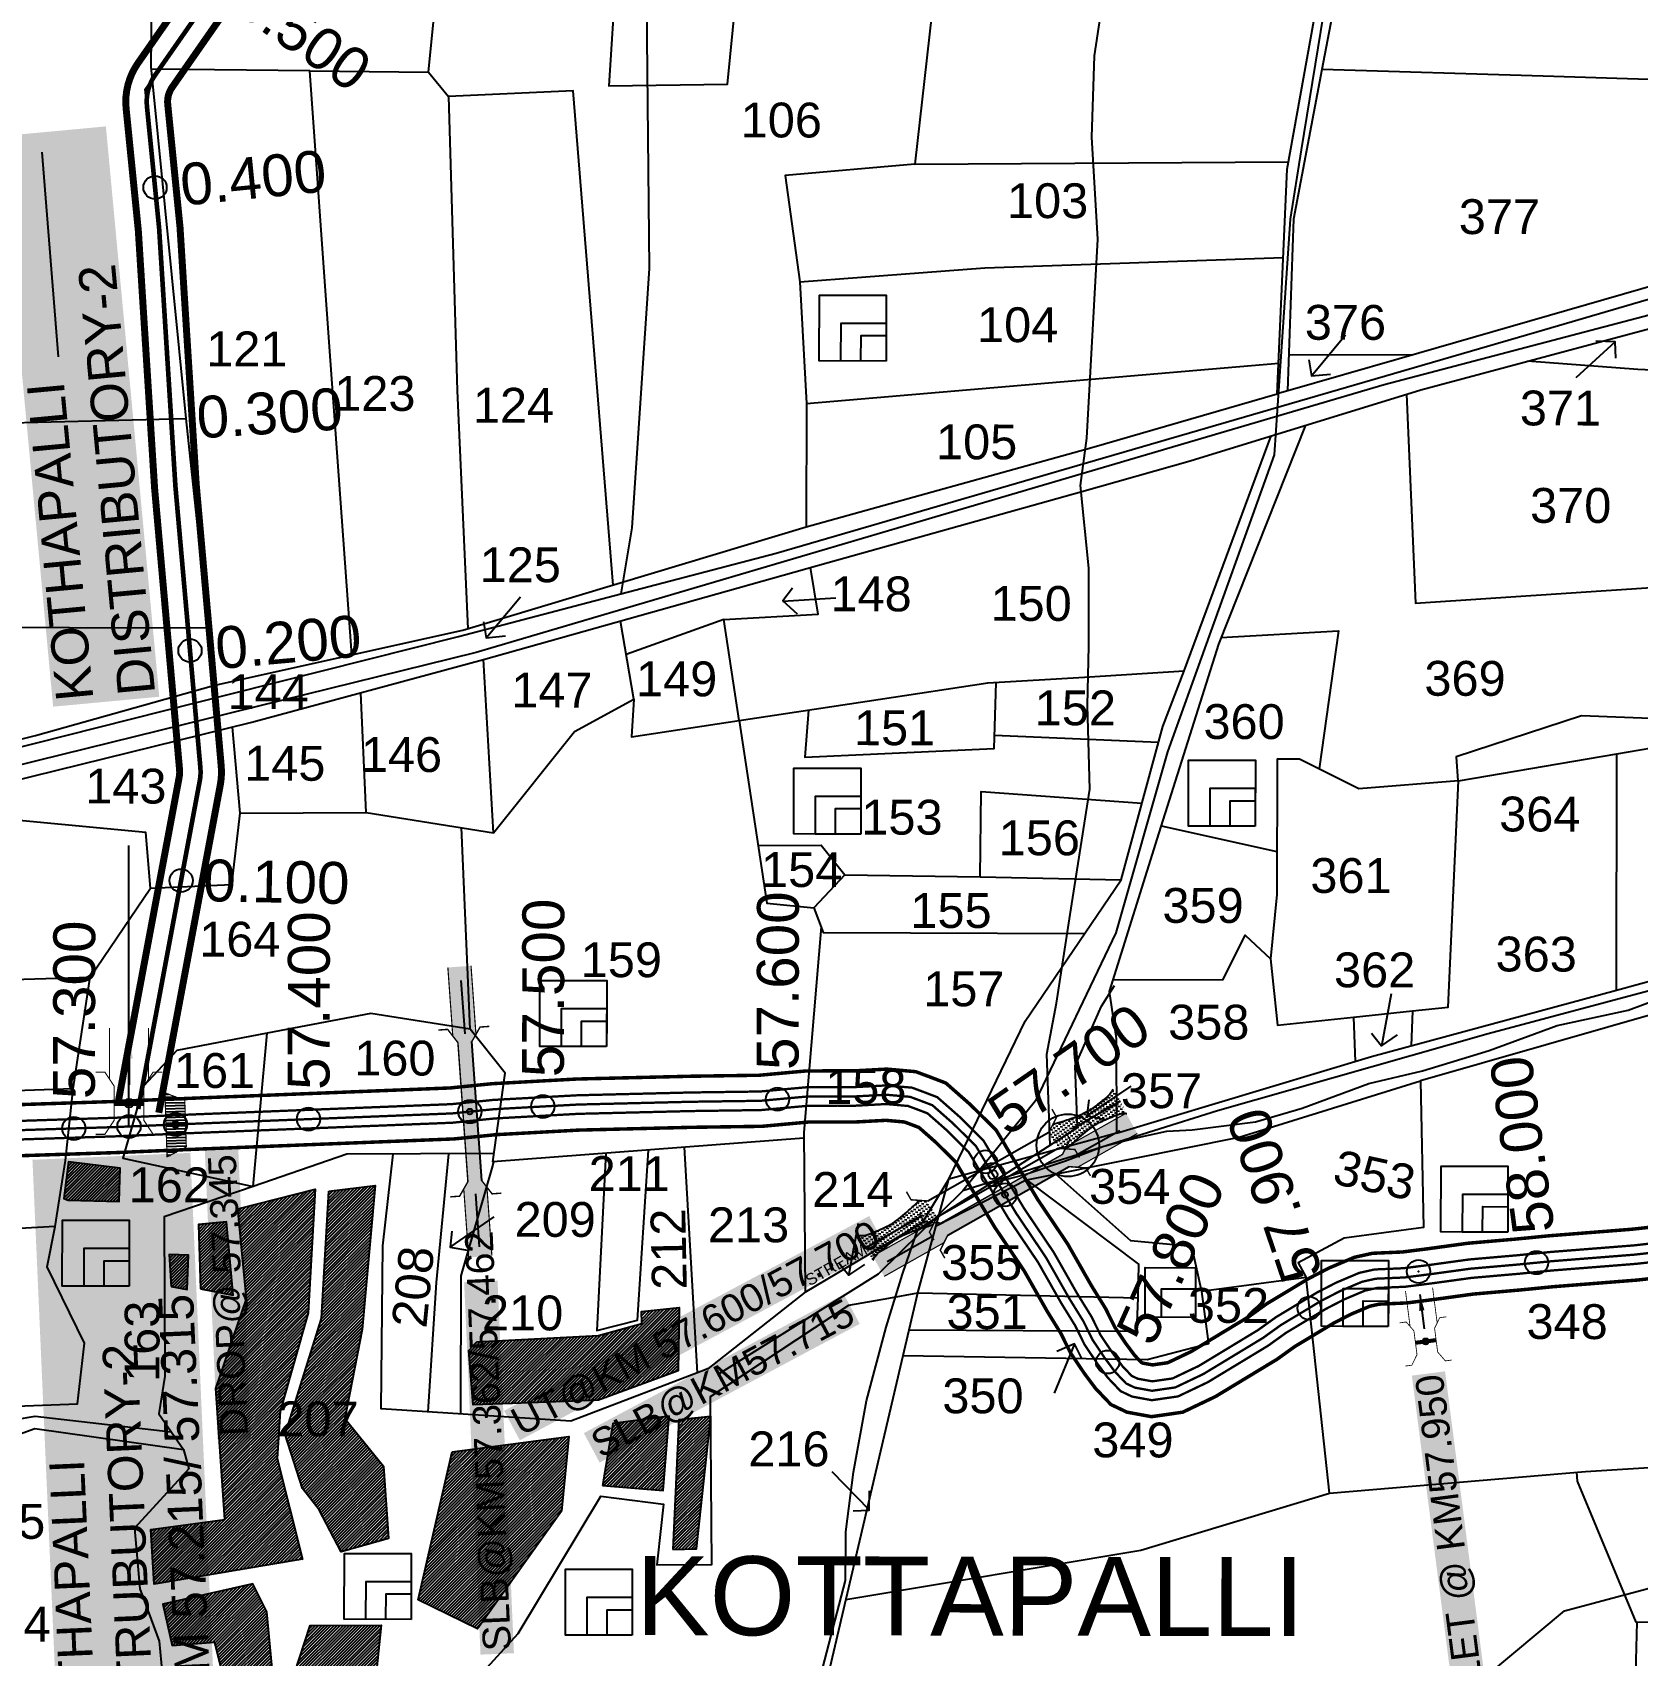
# Model space of a CAD drawing. Header units: inches. Extents: x 213671 to 217429, y 1587875 to 1592833.
# Drawn here: x 214890 to 215581, y 1589899 to 1590597 of the extents above; entities that cross this region are included whole.
import ezdxf
from ezdxf.enums import TextEntityAlignment as Align

# ---------------------------------------------------------------- set-up
doc = ezdxf.new("R2010")
doc.units = ezdxf.units.IN
doc.header["$LTSCALE"] = 15
doc.header["$MEASUREMENT"] = 0
doc.header["$PDMODE"] = 32
doc.header["$PDSIZE"] = 10
doc.linetypes.add('ACAD_ISO02W100', pattern=[15, 12, -3])
doc.linetypes.add('HIDDEN2', pattern=[0.1875, 0.125, -0.0625])
for name, color, linetype in [('BOUNDRY STONES', 240, 'Continuous'), ('CANAL1', 7, 'Continuous'), ('CSMark', 72, 'Continuous'), ('PAPER SIZE', 5, 'Continuous'), ('PLOTS', 7, 'Continuous'), ('PLOTS NO', 7, 'Continuous'), ('ROADS', 1, 'Continuous'), ('STREAMS', 4, 'Continuous'), ('STRUCTURE', 5, 'Continuous'), ('text1', 7, 'Continuous'), ('text2', 7, 'Continuous'), ('VILLAGE', 7, 'Continuous'), ('wells', 7, 'Continuous')]:
    doc.layers.add(name, color=color, linetype=linetype)
doc.styles.add('FONT1', font='Arial')
doc.styles.get("Standard").update_dxf_attribs({"font": 'arial.ttf'})
doc.dimstyles.get("Standard").update_dxf_attribs({"dimtxt": 0.18, "dimasz": 0.18, "dimexe": 0.18, "dimexo": 0.0625, "dimgap": 0.09, "dimtad": 0, "dimtih": 1, "dimtoh": 1, "dimdec": 4, "dimzin": 0, "dimdsep": 46, "dimtxsty": 'Standard', "dimcen": 0.09, "dimadec": 0, "dimazin": 0, "dimtfac": 1, "dimtdec": 4, "dimtofl": 0, "dimtmove": 0, "dimatfit": 3, "dimfxl": 1, "dimtolj": 1, "dimtzin": 0, "dimarcsym": 0})
pattern_1 = [(44.9113504, (200848.9613, 1586077.4245), (-0.660761946, 0.662809814), [])]

# ---------------------------------------------------------------- blocks, each defined once
blk = doc.blocks.new('DROP')
h = blk.add_hatch()
h.set_pattern_fill('ANSI31', color=1, scale=10, angle=45)
h.set_pattern_definition([(90, (-324.4107, -25.7687), (-1.25, 0), [])])
h.paths.add_polyline_path([(-9.85, -4.34), (-13.79, 4.09), (13.79, 4.09), (10.24, -4.34)])
at = {"layer": 'STRUCTURE', "color": 5, "const_width": 0.49}
blk.add_lwpolyline([(-9.85, -4.34), (-13.79, 4.09), (13.79, 4.09), (10.24, -4.34), (-9.85, -4.34)], dxfattribs=at)
at = {"layer": 'STRUCTURE', "color": 5}
blk.add_circle((0, 0), 1.33, dxfattribs=at)
blk = doc.blocks.new('gfgfdgfdgdfg')
at = {"layer": 'PLOTS NO', "color": 0}
for points in [[(19731.99, 7370.51), (19753.67, 7348.88)], [(19741.32, 7371.24), (19732.04, 7370.52), (19732.07, 7359.47)]]:
    blk.add_lwpolyline(points, dxfattribs=at)
blk = doc.blocks.new('OT')
at = {"layer": 'STRUCTURE', "color": 190}
for points, const_width in [([(769775.16, 1706601.82), (769775.16, 1706597.82), (769769.16, 1706593.82), (769761.77, 1706593.82), (769754.37, 1706593.82), (769748.37, 1706597.82), (769748.37, 1706601.82)], 0.5), ([(769751.37, 1706595.82), (769729.41, 1706595.82)], 0.5), ([(769761.77, 1706593.82), (769761.77, 1706581.02)], 2.5), ([(769751.37, 1706579.02), (769729.41, 1706579.02)], 0.5), ([(769748.37, 1706573.02), (769748.37, 1706577.02), (769754.37, 1706581.02), (769761.77, 1706581.02), (769761.77, 1706581.02), (769761.77, 1706581.02), (769769.16, 1706581.02), (769775.16, 1706577.02), (769775.16, 1706573.02)], 0.5)]:
    blk.add_lwpolyline(points, dxfattribs=dict(at, const_width=const_width))
at = {"layer": 'STRUCTURE', "color": 0}
blk.add_circle((769761.77, 1706587.42), 1.87, dxfattribs=at)
blk.add_leader([(769732.58, 1706587.42), (769753.84, 1706587.42)], dimstyle='Standard', override={"dimasz": 10, "dimgap": 0.09, "dimtad": 0}, dxfattribs=at)
blk = doc.blocks.new('SLB')
at = {"layer": 'STRUCTURE'}
h = blk.add_hatch(dxfattribs=at)
h.set_pattern_fill('DOTS', color=6, scale=20, angle=320.37225, style=0)
h.set_pattern_definition([(320.372247934, (-159.4327, -72.9564), (1.2786241598, 0.5641323054), [0, -1.25])])
h.paths.add_polyline_path([(769699.52, 1706871.07), (769699.52, 1706861.07), (769729.11, 1706861.07), (769732.11, 1706863.07), (769792.11, 1706863.07), (769795.11, 1706861.07), (769824.69, 1706861.07), (769824.69, 1706871.07), (769795.11, 1706871.07), (769792.11, 1706869.07), (769732.11, 1706869.07), (769729.11, 1706871.07)])
at = {"layer": 'STRUCTURE', "color": 6, "const_width": 0.628}
for points in [[(769726.11, 1706877.07), (769726.11, 1706873.07), (769732.11, 1706869.07), (769792.11, 1706869.07), (769798.11, 1706873.07), (769798.11, 1706877.07)], [(769726.11, 1706855.07), (769726.11, 1706859.07), (769732.11, 1706863.07), (769792.11, 1706863.07), (769798.11, 1706859.07), (769798.11, 1706855.07)]]:
    blk.add_lwpolyline(points, dxfattribs=at)
at = {"layer": 'STRUCTURE', "color": 6, "linetype": 'ACAD_ISO02W100', "ltscale": 0.5, "const_width": 0.5}
for points in [[(769699.52, 1706871.07), (769729.11, 1706871.07)], [(769795.11, 1706871.07), (769824.69, 1706871.07)], [(769699.52, 1706861.07), (769729.11, 1706861.07)], [(769795.11, 1706861.07), (769824.69, 1706861.07)]]:
    blk.add_lwpolyline(points, dxfattribs=at)
at = {"layer": 'STRUCTURE', "color": 6}
blk.add_lwpolyline([(769732.11, 1706863.07), (769792.11, 1706863.07)], dxfattribs=at)
blk.add_lwpolyline([(769732.11, 1706863.07), (769792.11, 1706863.07)], dxfattribs=at)
at = {"layer": 'STRUCTURE', "color": 0}
blk.add_circle((769762.11, 1706866.07), 1.24, dxfattribs=at)
for points in [[(769703.75, 1706866.05), (769726.66, 1706866.05)], [(769818.63, 1706865.84), (769795.72, 1706865.84)]]:
    blk.add_leader(points, dimstyle='Standard', override={"dimasz": 10, "dimgap": 0.09, "dimtad": 0}, dxfattribs=at)
blk = doc.blocks.new('UT')
at = {"layer": 'STRUCTURE'}
h = blk.add_hatch(dxfattribs=at)
h.set_pattern_fill('DASH', color=150, scale=8, angle=-39.62775, style=0)
h.set_pattern_definition([(320.372247933, (-4370.464, -6260.8811), (1.40800153113, 0.132407282), [1, -1])])
h.paths.add_polyline_path([(765162.97, 1700681.89), (765165.57, 1700680.62), (765167.21, 1700680.27), (765169.12, 1700680.01), (765172.42, 1700679.63), (765176.41, 1700679.35), (765179.5, 1700679.47), (765183.06, 1700679.94), (765187.65, 1700680.88), (765188.89, 1700681.17), (765193.06, 1700682.22), (765196.06, 1700680.22), (765196.06, 1700672.22), (765193.06, 1700670.22), (765190.51, 1700670.8), (765188.13, 1700671.31), (765185.49, 1700671.82), (765183.62, 1700672.13), (765181, 1700672.46), (765180.33, 1700672.52), (765178.49, 1700672.63), (765176.68, 1700672.64), (765174.58, 1700672.5), (765172.53, 1700672.25), (765170.42, 1700671.95), (765168.45, 1700671.66), (765166.1, 1700671.21), (765164.96, 1700670.84), (765162.97, 1700669.7)])
h.paths.add_polyline_path([(765259.06, 1700682.22), (765256.06, 1700680.22), (765256.06, 1700672.22), (765259.06, 1700670.22), (765261.94, 1700670.95), (765264.4, 1700671.55), (765266.38, 1700671.99), (765269.09, 1700672.51), (765272.65, 1700672.98), (765276.07, 1700673.09), (765278.58, 1700672.93), (765281.17, 1700672.65), (765283.87, 1700672.33), (765286.44, 1700671.86), (765288, 1700671.26), (765289.15, 1700670.56), (765289.15, 1700682.74), (765287.59, 1700681.79), (765285.74, 1700681.17), (765283, 1700680.68), (765281.19, 1700680.42), (765276.69, 1700679.87), (765272.67, 1700679.86), (765268.7, 1700680.29), (765264.82, 1700680.97), (765261.16, 1700681.75)])
at = {"layer": 'STRUCTURE', "color": 150, "const_width": 0.628}
for points in [[(765190.06, 1700688.22), (765190.06, 1700684.22), (765196.06, 1700680.22), (765256.06, 1700680.22), (765262.06, 1700684.22), (765262.06, 1700688.22)], [(765190.06, 1700664.22), (765190.06, 1700668.22), (765196.06, 1700672.22), (765256.06, 1700672.22), (765262.06, 1700668.22), (765262.06, 1700664.22)]]:
    blk.add_lwpolyline(points, dxfattribs=at)
at = {"layer": 'STRUCTURE', "color": 150}
for points in [[(765196.06, 1700680.22), (765256.06, 1700680.22)], [(765196.06, 1700672.22), (765256.06, 1700672.22)], [(765196.06, 1700672.22), (765256.06, 1700672.22)]]:
    blk.add_lwpolyline(points, dxfattribs=at)
at = {"layer": 'STRUCTURE', "color": 0}
blk.add_circle((765226.06, 1700676.22), 1.89, dxfattribs=at)
at = {"layer": 'STRUCTURE', "color": 150}
for points in [[(765162.97, 1700681.89), (765164.36, 1700681.07), (765167.88, 1700680.17), (765171.23, 1700679.76), (765176.06, 1700679.35), (765184.73, 1700680.25), (765193.06, 1700682.22)], [(765289.15, 1700682.74), (765287.78, 1700681.89), (765284.29, 1700680.89), (765280.95, 1700680.38), (765276.13, 1700679.84), (765267.44, 1700680.49), (765259.06, 1700682.22)], [(765162.97, 1700669.7), (765164.34, 1700670.56), (765167.83, 1700671.56), (765171.17, 1700672.06), (765175.99, 1700672.61), (765184.68, 1700671.96), (765193.06, 1700670.22)], [(765289.15, 1700670.56), (765287.76, 1700671.38), (765284.24, 1700672.28), (765280.89, 1700672.69), (765276.06, 1700673.09), (765267.39, 1700672.19), (765259.06, 1700670.22)]]:
    blk.add_spline(points, degree=3, dxfattribs=at)
at = {"layer": 'STRUCTURE', "color": 0}
blk.add_text('STREAM', height=5, dxfattribs=at).set_placement((765148.25, 1700675.81), align=Align.MIDDLE_CENTER)
for points in [[(765190.88, 1700675.97), (765164.21, 1700675.83)], [(765289.26, 1700676.69), (765265.4, 1700676.38)]]:
    blk.add_leader(points, dimstyle='Standard', override={"dimasz": 10, "dimgap": 0.09, "dimtad": 0}, dxfattribs=at)

msp = doc.modelspace()

# ---------------------------------------------------------------- hatches: boundary and pattern name
at = {"layer": 'VILLAGE'}
h = msp.add_hatch(dxfattribs=at)
h.set_pattern_fill('ANSI31', color=30, scale=7.487261, angle=-0.08865)
h.set_pattern_definition(pattern_1)
h.paths.add_polyline_path([(214905.85, 1590094.75), (214927.82, 1590094.2), (214928.18, 1590108.45), (214905.92, 1590111.23), (214903.94, 1590095.37)])
h = msp.add_hatch(dxfattribs=at)
h.set_pattern_fill('ANSI31', color=30, scale=7.487261, angle=-0.08865)
h.set_pattern_definition(pattern_1)
h.paths.add_polyline_path([(214982.55, 1590052.24), (214978.82, 1590091.02), (215012.11, 1590099.41), (215009.1, 1590046.17), (214997.13, 1590003.86), (214995.72, 1589983.52), (215006.69, 1589940.08), (214942.87, 1589929.32), (214941.35, 1589952.93), (214973.26, 1589957.19), (214969.38, 1590013.55)])
h = msp.add_hatch(dxfattribs=at)
h.set_pattern_fill('ANSI31', color=30, scale=7.487261, angle=-0.08865)
h.set_pattern_definition(pattern_1)
h.paths.add_polyline_path([(215018, 1590098.51), (215038.01, 1590101.06), (215032.39, 1590039.03), (215024.91, 1590000.72), (215041.61, 1589980.18), (215043.63, 1589948.96), (215023.27, 1589943.31), (215013.82, 1589961.42), (215006.76, 1589970.56), (214999.21, 1589993.84), (215014.81, 1590043.7)])
h = msp.add_hatch(dxfattribs=at)
h.set_pattern_fill('ANSI31', color=30, scale=7.487261, angle=-0.08865)
h.set_pattern_definition(pattern_1)
h.paths.add_polyline_path([(214962.73, 1590056.58), (214976.86, 1590053.8), (214973.98, 1590085.34), (214961.95, 1590084.24)])
h.paths.add_polyline_path([(214950.14, 1590057.46), (214957.04, 1590056.24), (214957.58, 1590071.06), (214949.34, 1590071.36)])
h = msp.add_hatch(dxfattribs=at)
h.set_pattern_fill('ANSI31', color=30, scale=7.487261, angle=-0.08865)
h.set_pattern_definition(pattern_1)
h.paths.add_polyline_path([(215081.65, 1590033.67), (215134.07, 1590036.49), (215152.7, 1590041.65), (215152.6, 1590046.74), (215168.84, 1590048.55), (215168.37, 1590021.29), (215134.14, 1590008.57), (215097.11, 1590007.22), (215080.14, 1590006.6), (215078.3, 1590029.97)])
h = msp.add_hatch(dxfattribs=at)
h.set_pattern_fill('ANSI31', color=30, scale=7.487261, angle=-0.08865)
h.set_pattern_definition(pattern_1)
h.paths.add_polyline_path([(215166.12, 1589944.35), (215176.32, 1589944.53), (215182.39, 1590001.61), (215168.59, 1590000.06)])
h.paths.add_polyline_path([(215135.74, 1589971.83), (215161.95, 1589969.71), (215164.54, 1590001.71), (215140.29, 1589998.54)])
h = msp.add_hatch(dxfattribs=at)
h.set_pattern_fill('ANSI31', color=30, scale=7.487261, angle=-0.08865)
h.set_pattern_definition(pattern_1)
h.paths.add_polyline_path([(215071.14, 1589986.31), (215121.33, 1589993), (215118.15, 1589960.74), (215081.96, 1589910.13), (215056.46, 1589922.66)])
h = msp.add_hatch(dxfattribs=at)
h.set_pattern_fill('ANSI31', color=30, scale=7.487261, angle=-0.08865)
h.set_pattern_definition(pattern_1)
h.paths.add_polyline_path([(214974.42, 1589881.73), (214994.22, 1589887.08), (214991.31, 1589917.51), (214985.25, 1589929.49), (214946.52, 1589920.7), (214950.54, 1589903.01), (214968.89, 1589904.36)])
h.paths.add_polyline_path([(214994.18, 1589863.14), (215010.05, 1589911.52), (215040.61, 1589911.65), (215038.49, 1589892.39)])

# ---------------------------------------------------------------- linework, layer by layer
at = {"layer": 'BOUNDRY STONES'}
msp.add_circle((215336.07, 1590118.32), 13.43, dxfattribs=at)
at = {"layer": 'CANAL1', "color": 200, "linetype": 'ByBlock', "ltscale": 40, "const_width": 3, "elevation": 90.99}
for points in [[(214927.15, 1590135.66), (214953.65, 1590276.95, 0.068564), (214953.79, 1590279.95), (214943.03, 1590401.32), (214936.03, 1590512.27), (214930.78, 1590564.75, -0.17887), (214935.84, 1590584.21), (215006.41, 1590685.54, -0.137604), (215018.5, 1590695.5), (215080.82, 1590722.99), (215133.78, 1590755.36), (215154.72, 1590772.49), (215204.07, 1590828.89, -0.222192), (215226.55, 1590838.79), (215394.53, 1590834.99), (215498.6, 1590824.98), (215648.78, 1590819.26)], [(214944.85, 1590132.34), (214971.34, 1590273.63, 0.068564), (214971.72, 1590281.54), (214960.97, 1590402.68), (214953.97, 1590513.73), (214948.69, 1590566.54, -0.17887), (214950.61, 1590573.92), (215021.18, 1590675.25, -0.137604), (215025.77, 1590679.03), (215089.18, 1590707.01), (215144.22, 1590740.64), (215167.28, 1590759.51), (215217.62, 1590817.04, -0.222192), (215226.14, 1590820.79), (215393.47, 1590817.01), (215497.4, 1590807.02), (215648.09, 1590801.28)]]:
    msp.add_lwpolyline(points, format="xyb", dxfattribs=at)
at = {"layer": 'CANAL1', "color": 1, "linetype": 'HIDDEN2', "ltscale": 5, "const_width": 2, "elevation": 90.99}
msp.add_lwpolyline([(214936, 1590134), (214962.49, 1590275.29, 0.068564), (214962.76, 1590280.74), (214952, 1590402), (214945, 1590513), (214939.74, 1590565.65, -0.17887), (214943.22, 1590579.07), (215013.79, 1590680.4, -0.137604), (215022.13, 1590687.26), (215085, 1590715), (215139, 1590748), (215161, 1590766), (215210.84, 1590822.96, -0.222192), (215226.35, 1590829.79), (215394, 1590826), (215498, 1590816), (215648.44, 1590810.27)], format="xyb", dxfattribs=at)
at = {"layer": 'CANAL1', "color": 200, "ltscale": 4, "const_width": 1.5}
for points in [[(214864.06, 1590135.16), (214925.66, 1590137.18), (214962.72, 1590138.74), (215070.26, 1590143.02), (215088.19, 1590144.84), (215124.67, 1590146.86), (215173.68, 1590148.06), (215203.26, 1590148.49), (215223.24, 1590150.32), (215236.8, 1590150.39), (215243.78, 1590150.36), (215258.13, 1590151.13), (215270.58, 1590150.03), (215276.55, 1590147.81), (215283.56, 1590145.13), (215294.24, 1590135.72), (215305.25, 1590124.79), (215313.91, 1590110.27), (215323.16, 1590094.88), (215335.97, 1590075.87), (215346.11, 1590058.05), (215352.35, 1590047.95), (215356.27, 1590040.02), (215361.07, 1590032.89), (215364.78, 1590027.91), (215367.71, 1590024.83), (215368.32, 1590024.54), (215372.51, 1590023.78), (215379.06, 1590024.72), (215389.13, 1590029.52), (215413.99, 1590044.58), (215421.73, 1590050.15), (215439.76, 1590060.99), (215448.53, 1590065.52), (215459.33, 1590070.09), (215467.15, 1590071.83), (215480.01, 1590072.39), (215491.33, 1590073.83), (215508.1, 1590076.14), (215528.63, 1590077.93), (215543.09, 1590079.36), (215578.99, 1590082.2), (215617.18, 1590086.47)], [(214865.1, 1590113.18), (214926.49, 1590115.19), (214963.62, 1590116.76), (215071.8, 1590121.07), (215089.9, 1590122.9), (215125.55, 1590124.87), (215174.1, 1590126.07), (215204.43, 1590126.5), (215224.3, 1590128.33), (215236.8, 1590128.39), (215244.32, 1590128.35), (215257.75, 1590129.08), (215265.69, 1590128.37), (215268.8, 1590127.22), (215271.99, 1590126), (215279.2, 1590119.64), (215287.78, 1590111.13), (215295.03, 1590098.97), (215304.59, 1590083.06), (215317.26, 1590064.27), (215327.18, 1590046.83), (215333.09, 1590037.27), (215337.2, 1590028.96), (215343.11, 1590020.18), (215347.93, 1590013.7), (215354.59, 1590006.71), (215361.51, 1590003.42), (215372.09, 1590001.49), (215385.51, 1590003.42), (215399.59, 1590010.14), (215426.13, 1590026.22), (215433.84, 1590031.76), (215450.48, 1590041.77), (215457.89, 1590045.59), (215466.06, 1590049.05), (215470.03, 1590049.93), (215481.89, 1590050.45), (215494.22, 1590052.02), (215510.56, 1590054.27), (215530.67, 1590056.03), (215545.04, 1590057.45), (215581.08, 1590060.3), (215619.43, 1590064.58)]]:
    msp.add_lwpolyline(points, dxfattribs=at)
at = {"layer": 'CANAL1', "color": 5, "ltscale": 4, "const_width": 1}
for points in [[(214864.39, 1590128.16), (214925.93, 1590130.18), (214963.01, 1590131.75), (215070.75, 1590136.04), (215088.73, 1590137.86), (215124.95, 1590139.86), (215173.81, 1590141.07), (215203.63, 1590141.49), (215223.57, 1590143.32), (215236.8, 1590143.39), (215243.95, 1590143.36), (215258.01, 1590144.11), (215269.02, 1590143.14), (215274.08, 1590141.26), (215279.88, 1590139.04), (215289.45, 1590130.6), (215299.69, 1590120.44), (215307.9, 1590106.68), (215317.25, 1590091.12), (215330.02, 1590072.18), (215340.08, 1590054.48), (215346.23, 1590044.55), (215350.2, 1590036.5), (215355.36, 1590028.85), (215359.42, 1590023.39), (215363.53, 1590019.06), (215366.15, 1590017.82), (215372.37, 1590016.69), (215381.11, 1590017.94), (215392.46, 1590023.35), (215417.85, 1590038.74), (215425.59, 1590044.3), (215443.17, 1590054.87), (215451.51, 1590059.18), (215461.47, 1590063.4), (215468.06, 1590064.86), (215480.61, 1590065.41), (215492.25, 1590066.89), (215508.88, 1590069.18), (215529.28, 1590070.96), (215543.71, 1590072.39), (215579.65, 1590075.23), (215617.89, 1590079.5)], [(214864.77, 1590120.17), (214926.23, 1590122.19), (214963.34, 1590123.76), (215071.31, 1590128.05), (215089.36, 1590129.88), (215125.27, 1590131.87), (215173.97, 1590133.07), (215204.06, 1590133.5), (215223.96, 1590135.32), (215236.8, 1590135.39), (215244.15, 1590135.35), (215257.87, 1590136.09), (215267.25, 1590135.26), (215271.26, 1590133.77), (215275.67, 1590132.09), (215283.99, 1590124.76), (215293.33, 1590115.48), (215301.04, 1590102.57), (215310.5, 1590086.82), (215323.22, 1590067.96), (215333.2, 1590050.4), (215339.22, 1590040.67), (215343.27, 1590032.48), (215348.83, 1590024.22), (215353.29, 1590018.22), (215358.76, 1590012.48), (215363.68, 1590010.14), (215372.22, 1590008.58), (215383.46, 1590010.2), (215396.26, 1590016.31), (215422.27, 1590032.06), (215429.99, 1590037.61), (215447.07, 1590047.88), (215454.91, 1590051.93), (215463.92, 1590055.75), (215469.11, 1590056.9), (215481.29, 1590057.43), (215493.3, 1590058.96), (215509.77, 1590061.23), (215530.02, 1590063), (215544.42, 1590064.42), (215580.41, 1590067.27), (215618.71, 1590071.54)]]:
    msp.add_lwpolyline(points, dxfattribs=at)
at = {"layer": 'CANAL1', "color": 1, "linetype": 'HIDDEN2', "ltscale": 4, "const_width": 1}
msp.add_lwpolyline([(214864.58, 1590124.17), (214926.08, 1590126.18), (214963.17, 1590127.75), (215071.03, 1590132.05), (215089.05, 1590133.87), (215125.11, 1590135.87), (215173.89, 1590137.07), (215203.85, 1590137.49), (215223.77, 1590139.32), (215236.8, 1590139.39), (215244.05, 1590139.35), (215257.94, 1590140.1), (215268.14, 1590139.2), (215272.67, 1590137.52), (215277.78, 1590135.57), (215286.72, 1590127.68), (215296.51, 1590117.96), (215304.47, 1590104.62), (215313.88, 1590088.97), (215326.62, 1590070.07), (215336.64, 1590052.44), (215342.72, 1590042.61), (215346.74, 1590034.49), (215352.09, 1590026.53), (215356.35, 1590020.8), (215361.15, 1590015.77), (215364.91, 1590013.98), (215372.3, 1590012.63), (215382.28, 1590014.07), (215394.36, 1590019.83), (215420.06, 1590035.4), (215427.79, 1590040.96), (215445.12, 1590051.38), (215453.21, 1590055.55), (215462.69, 1590059.57), (215468.59, 1590060.88), (215480.95, 1590061.42), (215492.77, 1590062.93), (215509.33, 1590065.2), (215529.65, 1590066.98), (215544.07, 1590068.4), (215580.03, 1590071.25), (215618.3, 1590075.52)], dxfattribs=at)
at = {"layer": 'CSMark', "linetype": 'Continuous'}
for p in [(214943.23, 1590530.73, 90.99), (214958.27, 1590331.32, 90.99), (214954.43, 1590232.29, 90.99)]:
    msp.add_point(p, dxfattribs=at)
at = {"layer": 'PLOTS'}
for points in [[(215430.77, 1590443.2), (215426.21, 1590441.89), (215430.49, 1590538.64), (215444.74, 1590618.39), (215460.38, 1590731.72), (215468.35, 1590773.14), (215477.72, 1590850.74), (215521.19, 1590911.99), (215558.48, 1590995.99), (215574.53, 1591037.88), (215586.9, 1591088.86), (215612.53, 1591170.75)], [(214496.62, 1590598.62), (214525.85, 1590523.52), (214549, 1590550.1), (214601.44, 1590553.34), (214677.12, 1590556.07), (214688.06, 1590569.42), (214792.2, 1590560.47), (214812.55, 1590491.5), (214817.16, 1590427.76), (214956.63, 1590431.32), (214941.58, 1590582.69), (214942.71, 1590689.28), (215072.77, 1590700.07), (215079.49, 1590769.62), (215077.64, 1590839.74)], [(215160.28, 1590823.27), (215144.59, 1590668.76), (215138.49, 1590574.46), (215189.63, 1590575.2), (215196.51, 1590645.18), (215205.03, 1590701.52), (215219.04, 1590825.38)], [(215300.13, 1590806.66), (215270.26, 1590540.72), (215431.04, 1590541.73)], [(215445.5, 1590581.68), (215451.64, 1590614.05), (215597.55, 1590621.3), (215643.9, 1590636.31), (215700.64, 1590640.56), (215748.66, 1590707.17), (215757.72, 1590744.99), (215846.73, 1590724.67)], [(215060.96, 1590580.43), (215072.77, 1590700.07)], [(214230.3, 1590257.16), (214404.26, 1590266.87), (214543.1, 1590268.54), (214578.29, 1590260.94), (214602.63, 1590255.69), (214627.5, 1590237.41), (214772.43, 1590248.06), (214879.66, 1590274.52), (214984.95, 1590300.5), (215084.61, 1590327.44), (215232.98, 1590369.2), (215342.02, 1590399.9), (215388.64, 1590413.02), (215488.04, 1590443.67), (215649.82, 1590486.89), (215687.43, 1590494.17), (215926.01, 1590555.8), (216086.25, 1590600.96)], [(215027.92, 1590329.52), (215018.07, 1590466.12), (215009.79, 1590580.97), (214941.57, 1590581.69)], [(215009.79, 1590580.97), (215060.96, 1590580.43), (215069.54, 1590569.97), (215073.23, 1590443.29), (215077.91, 1590340.74)], [(215669.94, 1590507.23), (215591.04, 1590489.34), (215478.59, 1590456.97), (215430.77, 1590443.2), (215433.26, 1590517.19), (215445.5, 1590581.68), (215540.61, 1590578.75), (215626.87, 1590576.09), (215619.77, 1590544.37), (215591.04, 1590489.34)], [(215140.38, 1590359.56), (215123.11, 1590572.35), (215069.54, 1590569.97)], [(215270.26, 1590540.72), (215214.35, 1590535.84), (215220.72, 1590490.17), (215300.27, 1590496.07), (215428.81, 1590500.64)], [(215220.72, 1590490.17), (215223.54, 1590437.78), (215223.48, 1590384.58)], [(215658.4, 1590488.55), (215644.79, 1590449.54), (215581.38, 1590452.31), (215533.87, 1590455.91)], [(215223.54, 1590437.78), (215426.79, 1590455.07)], [(215431.35, 1590458.83), (215484.45, 1590458.65)], [(214772.67, 1590265.2), (214891.79, 1590294.73), (214968.4, 1590316.37), (215075.71, 1590340.08), (215158.22, 1590364.93), (215223.48, 1590384.58), (215346.45, 1590418.72), (215426.21, 1590441.89)], [(215481.73, 1590441.72), (215485.63, 1590351.76), (215652.06, 1590362.78)], [(214966.3, 1590341.11), (214956.63, 1590431.32)], [(215438.34, 1590428.34), (215400.83, 1590334.08), (215375.28, 1590252.84), (215353.8, 1590184.55), (215356.81, 1590164.24), (215356.98, 1590123.54), (215284.88, 1590103.76), (215317.7, 1590171.84), (215358.99, 1590232.68), (215376.89, 1590298.64), (215386.17, 1590322.58)], [(215194.58, 1590301.23), (215254.45, 1590310.27), (215301.68, 1590317.4), (215343.16, 1590319.95), (215386.17, 1590322.58), (215423.52, 1590423.77)], [(215188.01, 1590344.72), (215228.6, 1590347.03), (215225.29, 1590367.04)], [(214786.77, 1590341.54), (214966.3, 1590341.11), (214968.4, 1590316.37)], [(215088.83, 1590252.91), (215123.74, 1590296.56), (215149.27, 1590310.4), (215143.49, 1590344.01)], [(215149.27, 1590310.4), (215148.33, 1590294.24), (215194.58, 1590301.23), (215188.01, 1590344.72), (215145.97, 1590329.6)], [(215401.96, 1590336.92), (215452.48, 1590339.88), (215444.27, 1590280.36)], [(215034.11, 1590261.62), (215088.83, 1590252.91), (215084.61, 1590327.44)], [(214979.82, 1590261.37), (215034.11, 1590261.62), (215031.84, 1590313.17)], [(215224.51, 1590305.75), (215222.91, 1590285.42), (215304.32, 1590289.19), (215305.17, 1590317.62)], [(215194.58, 1590301.23), (215206.46, 1590222.55), (215226.71, 1590220.56), (215230.82, 1590210.01), (215343.32, 1590209.59)], [(215504.15, 1590275.29), (215572.35, 1590286.94), (215617.45, 1590294.65), (215616.37, 1590300.94), (215557.18, 1590303.18), (215503.13, 1590285.61), (215503.95, 1590275.27)], [(214941.24, 1590229.05), (214976.26, 1590230.57), (214979.82, 1590261.37), (214976.51, 1590298.42)], [(215304.49, 1590294.96), (215375.06, 1590291.9)], [(215484.41, 1590176.21), (215499.7, 1590177.84), (215504.15, 1590275.29), (215461.22, 1590271.86), (215435.77, 1590284.63), (215426.11, 1590284.65), (215426.02, 1590226.35), (215423.31, 1590198.57)], [(215572.11, 1590185.19), (215572.35, 1590286.94)], [(215298.27, 1590233.97), (215298.76, 1590270.64), (215367.94, 1590265.66)], [(214908.06, 1590142.68), (214915.34, 1590190.7), (214941.24, 1590229.05), (214939.33, 1590253.03), (214833.19, 1590263.05)], [(215222.51, 1590121.44), (215088.61, 1590111.15), (215093.85, 1590149.43), (215078.78, 1590168.28), (215075.08, 1590255.1)], [(215376.21, 1590255.81), (215426.05, 1590244.88)], [(215202.71, 1590247.41), (215229.96, 1590247.6), (215240.03, 1590234.75), (215226.71, 1590220.56)], [(215356.98, 1590123.54), (215466.76, 1590156.54), (215572.11, 1590185.19), (215634.94, 1590202.28), (215761.43, 1590207.05), (215836.79, 1590206.55), (215916.76, 1590218.9), (216001.11, 1590236.16)], [(215240.03, 1590234.75), (215298.27, 1590233.97), (215358.99, 1590232.68)], [(215229.93, 1590212.32), (215222.49, 1590123.86), (215223.08, 1590055.11), (215273.45, 1590085.03), (215284.88, 1590103.76)], [(215355.39, 1590189.59), (215402.96, 1590189.78), (215412.44, 1590208.85), (215423.31, 1590198.57), (215426.35, 1590170.03), (215459.03, 1590173.51), (215459.71, 1590154.43)], [(214624.45, 1590181.92), (214915.34, 1590190.7)], [(215448.72, 1589968.59), (215558.86, 1589977.84), (215640.82, 1589982.98), (215631.45, 1590086.28), (215622.53, 1590184.68), (215487.79, 1590146.02)], [(215078.78, 1590168.28), (215036.08, 1590175.12), (214991.49, 1590166.62), (214952.54, 1590159.2), (214938.21, 1590143.76), (214929.41, 1590112.8), (214985.47, 1590100.65), (214991.49, 1590166.62)], [(215459.03, 1590173.51), (215484.41, 1590176.21), (215483.86, 1590161.2)], [(215318.4, 1590103.51), (215363.4, 1590112.51), (215409.75, 1590121.78), (215487.79, 1590146.02), (215489.1, 1590082.92), (215455, 1590078.33), (215435.22, 1590067.68), (215438.6, 1590061.4), (215393.63, 1590055.38), (215396.65, 1590032.79), (215370.18, 1590025.98), (215265.15, 1590027.66)], [(214900.22, 1590083.37), (214904.67, 1590111.85), (214908.06, 1590142.68), (214634.01, 1590133.1)], [(215170.94, 1590117.48), (215176.57, 1590020.4)], [(215089.11, 1590114.79), (215025.73, 1590114.45), (214985.47, 1590100.65), (214947.22, 1590087.53), (214947.47, 1590018.99), (214944.84, 1590002.68), (214955.47, 1589987.29), (214957.82, 1589979.01), (214934.34, 1589953.41), (214936.66, 1589927.31), (214945.06, 1589904.8), (214949.33, 1589858.94)], [(215223.08, 1590055.11), (215181.14, 1590022.15), (215122.14, 1589999.5), (215040.52, 1590004.83), (215041.33, 1590075.06), (215045.65, 1590114.56)], [(215069.56, 1590114.68), (215064.27, 1590059.27), (215060.63, 1590003.51)], [(215074.78, 1590002.59), (215074.92, 1590062.09), (215088.25, 1590108.5), (215089.02, 1590111.18)], [(215137.3, 1590114.89), (215133.33, 1590038.62), (215150.89, 1590043.1), (215155.56, 1590116.3)], [(215083.03, 1589890.11), (215099.49, 1589908.17), (215135.08, 1589967.23), (215162.05, 1589963.88), (215159.48, 1589940.29), (215159.2, 1589937.72), (215182.88, 1589937.9), (215182.33, 1590010.24), (215241.76, 1590049.49), (215259.04, 1590052.54), (215271.5, 1590054.74), (215284.88, 1590103.76)], [(215271.5, 1590054.74), (215366.33, 1590052.59), (215366.66, 1590067.1), (215318.4, 1590103.51), (215279.34, 1590083.45)], [(215330.75, 1590105.98), (215362.96, 1590077.37), (215389.29, 1590074.95), (215393.63, 1590055.38)], [(215699.55, 1590089.27), (215705.05, 1590049.29), (215742.09, 1590046.49), (215741.67, 1589997.82), (215755.31, 1589949.81), (215748.41, 1589924.46), (215606.36, 1589881.84), (215597.12, 1589912.62), (215580.69, 1589913.07), (215555.4, 1589973.77), (215555.09, 1589977.52)], [(214656.32, 1589999.54), (214677.07, 1589984.27), (214783.83, 1589996.18), (214842.93, 1589998.97), (214871.99, 1590005.6), (214909.91, 1590007.04), (214912.92, 1590033.19), (214896.77, 1590065.99), (214900.22, 1590083.37), (214783.27, 1590076.83), (214642.09, 1590068.93)], [(215240.57, 1589922.79), (215367.4, 1589943.99), (215448.72, 1589968.59), (215438.6, 1590061.4)], [(215215.82, 1589804.39), (215233.75, 1589893.68), (215271.5, 1590054.74)], [(215267.78, 1590038.89), (215365.76, 1590038.29), (215366.33, 1590052.59)], [(214983.98, 1589772.71), (214795.9, 1589773.08), (214778.6, 1589828.11), (214765.1, 1589884.4), (214775.01, 1589980.67), (214864.83, 1589986.72), (214891.52, 1589996.44), (214955.47, 1589987.29)], [(215515.27, 1589832.05), (215498.63, 1589828.58), (215442.17, 1589857.37), (215391.97, 1589857.68), (215399.22, 1589867), (215580.2, 1589880.26), (215581.09, 1589913.06)]]:
    msp.add_lwpolyline(points, dxfattribs=at)
at = {"layer": 'ROADS'}
for points in [[(215734.55, 1592007.08), (215710.89, 1591930.34), (215674.17, 1591811.23), (215651.03, 1591736.15), (215636.93, 1591624.9), (215624.56, 1591502.07), (215621.37, 1591336.46), (215623.25, 1591221.03), (215621.63, 1591193.22), (215599.2, 1591113.85), (215561.47, 1590989.79), (215519.45, 1590896.84), (215481.89, 1590847.25), (215466.34, 1590729.77), (215436.46, 1590546.89), (215431.69, 1590517.03), (215426.32, 1590436.83), (215424.9, 1590415.65), (215379, 1590287.75), (215356.69, 1590209.84), (215322.16, 1590137.41), (215290.85, 1590098.72), (215254.36, 1590062.82), (215185.68, 1590019.85)], [(215170.5, 1590839.55), (215154.28, 1590651.68), (215155.87, 1590495.88), (215148.4, 1590384.25), (215143.66, 1590355.73)], [(216855, 1590835.08), (216815.1, 1590817.61), (216629.38, 1590755.58), (216412.73, 1590702.51), (216277.91, 1590665.05), (216058.87, 1590599.86), (216036.65, 1590594.02), (215854.71, 1590546.25), (215661.54, 1590495.53), (215472.17, 1590445.81), (215265.17, 1590384.75), (215081.46, 1590330.57), (214892.35, 1590283.83), (214777.33, 1590255.4), (214628.42, 1590247.29), (214593.02, 1590263.59), (214562.08, 1590270.19), (214420.63, 1590271.86), (214230.56, 1590262.22)], [(214230.87, 1590268.33), (214288.32, 1590268.97), (214402.14, 1590276.28), (214505.17, 1590278.14), (214583.98, 1590272.41), (214614.29, 1590262.43), (214631.56, 1590256.74), (214751.94, 1590258.58), (214797.57, 1590264.57), (214877.02, 1590287.77), (214975.32, 1590312.59), (215073.8, 1590337.46), (215143.66, 1590355.73), (215210.58, 1590373.23), (215332.14, 1590408.66), (215435.8, 1590438.88), (215537.91, 1590468.64), (215627.14, 1590494.65), (215765.91, 1590526.73), (215783.95, 1590533.32), (215952.72, 1590578.23)], [(215945.46, 1590221.59), (215901.25, 1590215), (215869.09, 1590207.84), (215834.11, 1590204.51), (215749.04, 1590204.73), (215645.32, 1590200.59), (215516.88, 1590166.32), (215400.41, 1590133.17), (215290.85, 1590098.72)], [(215375.37, 1589763.62), (215481.37, 1589837.38), (215516.64, 1589890.22), (215549.76, 1589917.83), (215607.15, 1589933.25), (215679.38, 1589933.14), (215712.51, 1589972.21), (215734.86, 1589987.84), (215738.01, 1590074.11), (215731.14, 1590145.91), (215744.96, 1590203.36)], [(214173.11, 1589962.29), (214275.49, 1589955.93), (214432.14, 1589931.22), (214512.78, 1589920.47), (214524.26, 1589921.14), (214556.37, 1589933.09), (214613.23, 1589956.33), (214653.39, 1589976.86), (214702.62, 1589980.77), (214840.68, 1589993.11), (214891.6, 1590001.63), (214950.15, 1589994.99)]]:
    msp.add_lwpolyline(points, dxfattribs=at)
at = {"layer": 'STREAMS'}
for points in [[(215328.5, 1590118.34), (215327, 1590157.58), (215331.22, 1590179.54), (215337.03, 1590217.72), (215345.49, 1590271.6), (215344.5, 1590307.7), (215345.07, 1590333.33), (215345.12, 1590366.81), (215341.51, 1590402.39), (215344.16, 1590422.79), (215348.99, 1590508.45), (215346.44, 1590552.4), (215347.55, 1590587.45), (215353.89, 1590629.3)], [(215303.73, 1590102.14), (215317.08, 1590105.55), (215335.09, 1590111.59), (215351.07, 1590117.83), (215366.25, 1590121.65), (215378.59, 1590124.46), (215389.51, 1590125.05), (215416.81, 1590128.44), (215436.84, 1590134.27), (215465.57, 1590144.94), (215488.64, 1590150.36), (215517.37, 1590159.21), (215546.7, 1590169.87), (215577.25, 1590176.49), (215589.59, 1590181.12), (215603.67, 1590183.84), (215625.32, 1590189.67), (215646.76, 1590195.9), (215658.9, 1590198.51), (215685.8, 1590196.65), (215708.45, 1590202.47), (215728.67, 1590199.61), (215748.89, 1590199.99), (215756.58, 1590199.97)], [(215219.02, 1589848.84), (215240.41, 1589930.94), (215240.45, 1589951.93), (215243.75, 1589977.58), (215249.4, 1590008.36), (215257.85, 1590040.06), (215264.89, 1590062.91), (215271.45, 1590082.02), (215308.4, 1590105.51), (215340.17, 1590125.98), (215339.27, 1590152.57), (215350.52, 1590178.21), (215356.13, 1590187.06)]]:
    msp.add_lwpolyline(points, dxfattribs=at)
at = {"layer": 'text2', "color": 0, "linetype": 'Continuous', "elevation": 90.99}
msp.add_lwpolyline([(214936, 1590134), (214963, 1590278), (214952, 1590402), (214945, 1590513), (214939, 1590573), (215017, 1590685), (215085, 1590715), (215139, 1590748), (215161, 1590766), (215217, 1590830), (215394, 1590826), (215498, 1590816), (215648.44, 1590810.27)], dxfattribs=at)
at = {"layer": 'text2', "color": 3, "linetype": 'Continuous'}
msp.add_lwpolyline([(214932.02, 1590126.44), (214932.02, 1590247.48)], dxfattribs=at)
at = {"layer": 'text2'}
for p in [(215078.71, 1590132.82), (214932.02, 1590126.44), (214952.03, 1590127.28), (215303.83, 1590105.69), (215309.05, 1590097.01), (215487, 1590064, 129)]:
    msp.add_point(p, dxfattribs=at)
at = {"layer": 'text2', "color": 3, "linetype": 'Continuous'}
for p in [(215110.14, 1590135.04), (215211.12, 1590138.16), (215009.26, 1590129.59), (214908.29, 1590125.6), (215300.56, 1590111.18), (215537.71, 1590067.78), (215439.89, 1590048.23), (215353.21, 1590025.03)]:
    msp.add_point(p, dxfattribs=at)
at = {"layer": 'VILLAGE', "color": 30}
for points in [[(214905.85, 1590094.75), (214927.82, 1590094.2), (214928.18, 1590108.45), (214905.92, 1590111.23), (214903.94, 1590095.37), (214905.85, 1590094.75)], [(214982.55, 1590052.24), (214978.82, 1590091.02), (215012.11, 1590099.41), (215009.1, 1590046.17), (214997.13, 1590003.86), (214995.72, 1589983.52), (215006.69, 1589940.08), (214942.87, 1589929.32), (214941.35, 1589952.93), (214973.26, 1589957.19), (214969.38, 1590013.55), (214982.55, 1590052.24)], [(215018, 1590098.51), (215038.01, 1590101.06), (215032.39, 1590039.03), (215024.91, 1590000.72), (215041.61, 1589980.18), (215043.63, 1589948.96), (215023.27, 1589943.31), (215013.82, 1589961.42), (215006.76, 1589970.56), (214999.21, 1589993.84), (215014.81, 1590043.7), (215018, 1590098.51)], [(214962.73, 1590056.58), (214976.86, 1590053.8), (214973.98, 1590085.34), (214961.95, 1590084.24), (214962.73, 1590056.58)], [(214950.14, 1590057.46), (214957.04, 1590056.24), (214957.58, 1590071.06), (214949.34, 1590071.36), (214950.14, 1590057.46)], [(215081.65, 1590033.67), (215134.07, 1590036.49), (215152.7, 1590041.65), (215152.6, 1590046.74), (215168.84, 1590048.55), (215168.37, 1590021.29), (215134.14, 1590008.57), (215097.11, 1590007.22), (215080.14, 1590006.6), (215078.3, 1590029.97), (215081.65, 1590033.67)], [(215135.74, 1589971.83), (215161.95, 1589969.71), (215164.54, 1590001.71), (215140.29, 1589998.54), (215135.74, 1589971.83)], [(215166.12, 1589944.35), (215176.32, 1589944.53), (215182.39, 1590001.61), (215168.59, 1590000.06), (215166.12, 1589944.35)], [(215071.14, 1589986.31), (215121.33, 1589993), (215118.15, 1589960.74), (215081.96, 1589910.13), (215056.46, 1589922.66), (215071.14, 1589986.31)], [(214974.42, 1589881.73), (214994.22, 1589887.08), (214991.31, 1589917.51), (214985.25, 1589929.49), (214946.52, 1589920.7), (214950.54, 1589903.01), (214968.89, 1589904.36), (214974.42, 1589881.73)], [(214994.18, 1589863.14), (215010.05, 1589911.52), (215040.61, 1589911.65), (215038.49, 1589892.39), (214994.18, 1589863.14)]]:
    msp.add_lwpolyline(points, dxfattribs=at)
at = {"layer": 'wells'}
for points in [[(215257.85, 1590456.01), (215229.09, 1590456.06), (215229.14, 1590484.43), (215257.9, 1590484.39)], [(215257.85, 1590456.01), (215229.09, 1590456.06), (215229.14, 1590484.43), (215257.9, 1590484.39)], [(215257.85, 1590456.01), (215238.43, 1590456.04), (215238.46, 1590472.38), (215257.88, 1590472.35)], [(215257.85, 1590456.01), (215247.04, 1590456.03), (215247.05, 1590466.96), (215257.87, 1590466.94)], [(215246.9, 1590252.33), (215218.14, 1590252.38), (215218.18, 1590280.75), (215246.94, 1590280.71)], [(215246.9, 1590252.33), (215218.14, 1590252.38), (215218.18, 1590280.75), (215246.94, 1590280.71)], [(215416.71, 1590255.74), (215387.95, 1590255.78), (215388, 1590284.16), (215416.76, 1590284.12)], [(215416.71, 1590255.74), (215387.95, 1590255.78), (215388, 1590284.16), (215416.76, 1590284.12)], [(215416.71, 1590255.74), (215397.29, 1590255.77), (215397.32, 1590272.11), (215416.74, 1590272.08)], [(215246.9, 1590252.33), (215227.48, 1590252.36), (215227.5, 1590268.7), (215246.92, 1590268.67)], [(215416.71, 1590255.74), (215405.9, 1590255.76), (215405.92, 1590266.69), (215416.73, 1590266.67)], [(215246.9, 1590252.33), (215236.08, 1590252.35), (215236.1, 1590263.28), (215246.92, 1590263.27)], [(215137.58, 1590160.89), (215108.81, 1590160.93), (215108.86, 1590189.31), (215137.62, 1590189.26)], [(215137.58, 1590160.89), (215108.81, 1590160.93), (215108.86, 1590189.31), (215137.62, 1590189.26)], [(215137.58, 1590160.89), (215118.16, 1590160.92), (215118.18, 1590177.26), (215137.6, 1590177.23)], [(215137.58, 1590160.89), (215126.76, 1590160.91), (215126.78, 1590171.84), (215137.59, 1590171.82)], [(215525.39, 1590080.96), (215496.63, 1590081), (215496.67, 1590109.38), (215525.43, 1590109.33)], [(215525.39, 1590080.96), (215496.63, 1590081), (215496.67, 1590109.38), (215525.43, 1590109.33)], [(215525.39, 1590080.96), (215505.97, 1590080.99), (215506, 1590097.32), (215525.42, 1590097.29)], [(215525.39, 1590080.96), (215514.57, 1590080.97), (215514.59, 1590091.91), (215525.41, 1590091.89)], [(214932.08, 1590057.66), (214903.32, 1590057.7), (214903.37, 1590086.07), (214932.13, 1590086.03)], [(214932.08, 1590057.66), (214903.32, 1590057.7), (214903.37, 1590086.07), (214932.13, 1590086.03)], [(214932.08, 1590057.66), (214912.66, 1590057.69), (214912.69, 1590074.02), (214932.11, 1590073.99)], [(214932.08, 1590057.66), (214921.27, 1590057.67), (214921.29, 1590068.6), (214932.1, 1590068.59)], [(215473.98, 1590040.34), (215445.22, 1590040.38), (215445.27, 1590068.76), (215474.03, 1590068.71)], [(215473.98, 1590040.34), (215445.22, 1590040.38), (215445.27, 1590068.76), (215474.03, 1590068.71)], [(215390.94, 1590044.24), (215369.28, 1590044.27), (215369.31, 1590065.65), (215390.98, 1590065.62)], [(215390.94, 1590044.24), (215369.28, 1590044.27), (215369.31, 1590065.65), (215390.98, 1590065.62)], [(215390.94, 1590044.24), (215376.31, 1590044.26), (215376.33, 1590056.57), (215390.96, 1590056.55)], [(215473.98, 1590040.34), (215454.56, 1590040.37), (215454.59, 1590056.71), (215474.01, 1590056.68)], [(215473.98, 1590040.34), (215463.17, 1590040.36), (215463.18, 1590051.29), (215474, 1590051.27)], [(215053.43, 1589914.21), (215024.66, 1589914.26), (215024.71, 1589942.63), (215053.47, 1589942.59)], [(215053.43, 1589914.21), (215024.66, 1589914.26), (215024.71, 1589942.63), (215053.47, 1589942.59)], [(215148.57, 1589907.41), (215119.81, 1589907.46), (215119.86, 1589935.83), (215148.62, 1589935.79)], [(215148.57, 1589907.41), (215119.81, 1589907.46), (215119.86, 1589935.83), (215148.62, 1589935.79)], [(215053.43, 1589914.21), (215034.01, 1589914.24), (215034.03, 1589930.58), (215053.45, 1589930.55)], [(215053.43, 1589914.21), (215042.61, 1589914.23), (215042.63, 1589925.16), (215053.44, 1589925.14)], [(215148.57, 1589907.41), (215129.15, 1589907.44), (215129.18, 1589923.78), (215148.6, 1589923.75)], [(215148.57, 1589907.41), (215137.76, 1589907.43), (215137.78, 1589918.36), (215148.59, 1589918.35)]]:
    msp.add_lwpolyline(points, close=True, dxfattribs=at)

# ---------------------------------------------------------------- block references
at = {"rotation": 91.91286085205753}
msp.add_blockref('DROP', (214952.03, 1590127.28), dxfattribs=at)
at = {"layer": 'STRUCTURE', "color": 0}
for name, p, rotation in [('SLB', (1972716.59, 944660.46), 94.10923174682642), ('OT', (-1491755.73, 2359675.72), 270.0074696477228), ('UT', (389597.57, -266636.68), 29.58823453407895), ('SLB', (384149.33, -274686.75), 29.44795101655804)]:
    msp.add_blockref(name, p, dxfattribs=dict(at, rotation=rotation))
at = {"layer": 'STRUCTURE', "color": 0, "xscale": 0.7, "yscale": 0.7, "zscale": 0.7, "rotation": 277.3645701623291}
msp.add_blockref('OT', (-1038335.2, 1971293.99, 129), dxfattribs=at)
at = {"layer": 'text1', "xscale": 0.7487261496026493, "yscale": 0.7487261496026493, "zscale": 0.7487261496026493}
for p, rotation in [((222286.16, 1576241.76), 95.24234118249761), ((210669.27, 1605453.85), 267.6279170460926), ((209549.5, 1575633.93), 48.47069246260812), ((221931.07, 1576128.98), 95.24234118249761), ((228386.87, 1581111.02), 124.4986804937246), ((217910.5, 1574570.32), 78.8824995998098), ((217811.05, 1574543.56), 79.5259361280232), ((228157.58, 1581012.21), 124.4986804937246), ((204570.64, 1601555.15), 292.5803183577867), ((230124.46, 1595204.37), 178.9355101492604)]:
    msp.add_blockref('gfgfdgfdgdfg', p, dxfattribs=dict(at, rotation=rotation))

# ---------------------------------------------------------------- texts
at = {"layer": 'CSMark', "color": 1, "linetype": 'Continuous', "style": 'FONT1'}
for s, rotation, p in [('0.500', 325.14554, (214981.25, 1590614.42, 90.99)), ('0.400', 5.71059, (214954.17, 1590531.82, 90.99)), ('0.300', 3.60847, (214961.15, 1590431.67, 90.99)), ('0.200', 5.06942, (214969.23, 1590332.29, 90.99)), ('0.100', 358.83966, (214964.02, 1590232.46, 90.99))]:
    msp.add_text(s, height=18, rotation=rotation, dxfattribs=at).set_placement(p, align=Align.MIDDLE_LEFT)
at = {"layer": 'CSMark', "color": 1}
for s, rotation, p in [('57.500', 89.86768, (215110.17, 1590147.64)), ('57.600', 89.86768, (215211.15, 1590150.76)), ('57.400', 89.86768, (215009.29, 1590142.19)), ('57.300', 89.86768, (214908.32, 1590138.2)), ('57.700', 34.64879, (215304.85, 1590129.27)), ('58.000', 97.66237, (215536.68, 1590080.35)), ('57.900', 108.76518, (215437.38, 1590060.4)), ('57.800', 65.77603, (215364.46, 1590034.76))]:
    msp.add_text(s, height=18, rotation=rotation, dxfattribs=at).set_placement(p, align=Align.MIDDLE_LEFT)
at = {"layer": 'PLOTS NO'}
for s, rotation, p in [('106', 359.91135, (215195.26, 1590552.3)), ('103', 359.91135, (215309.87, 1590517.56)), ('377', 359.91135, (215504.29, 1590510.68)), ('376', 359.91135, (215438.05, 1590465.17)), ('104', 359.91135, (215296.97, 1590464.16)), ('121', 359.91135, (214965.25, 1590453.75)), ('123', 359.91135, (215020.34, 1590434.58)), ('124', 359.91135, (215080, 1590429.48)), ('371', 359.91135, (215530.58, 1590428.29)), ('105', 359.91135, (215279.33, 1590413.72)), ('370', 359.91135, (215534.97, 1590386.35)), ('125', 359.91135, (215082.93, 1590360.81)), ('148', 359.91135, (215233.9, 1590348.28)), ('150', 359.91135, (215302.77, 1590344.16)), ('149', 359.91135, (215150.21, 1590311.69)), ('369', 359.91135, (215489.49, 1590311.9)), ('144', 359.91135, (214974.44, 1590306.16)), ('147', 359.91135, (215096.55, 1590306.86)), ('152', 359.91135, (215321.8, 1590299.2)), ('151', 359.91135, (215244, 1590290.62)), ('360', 359.91135, (215394.4, 1590293.29)), ('146', 359.91135, (215031.79, 1590279.1)), ('145', 359.91135, (214981.57, 1590275.34)), ('143', 359.91135, (214913.18, 1590265.52)), ('153', 359.91135, (215247.17, 1590252.12)), ('364', 359.91135, (215521.68, 1590253.47)), ('156', 359.91135, (215306.31, 1590243.25)), ('154', 359.91135, (215204.02, 1590229.56)), ('361', 359.91135, (215440.41, 1590227.01)), ('359', 359.91135, (215376.76, 1590214.13)), ('155', 359.91135, (215268.3, 1590211.94)), ('164', 359.91135, (214962.23, 1590199.59)), ('363', 359.91135, (215520.13, 1590193.19)), ('159', 359.91135, (215126.41, 1590190.74)), ('362', 359.91135, (215450.59, 1590186.38)), ('157', 359.91135, (215273.82, 1590178.21)), ('358', 359.91135, (215379.23, 1590163.88)), ('160', 359.91135, (215028.95, 1590148.4)), ('161', 359.91135, (214951.36, 1590143.06)), ('158', 359.91135, (215231.61, 1590136.16)), ('357', 359.91135, (215358.89, 1590134.35)), ('211', 359.91135, (215129.81, 1590098.65)), ('353', 347.65884, (215449.39, 1590101.97)), ('162', 359.91135, (214931.87, 1590093.84)), ('214', 359.91135, (215226.06, 1590091.82)), ('354', 359.91135, (215345.2, 1590093.15)), ('209', 359.91135, (215097.94, 1590078.93)), ('212', 91.18558, (215172.11, 1590056.33)), ('213', 359.91135, (215181.17, 1590076.62)), ('355', 359.91135, (215281.47, 1590060.37)), ('208', 84.41378, (215059.97, 1590039.25)), ('351', 359.91135, (215283.83, 1590039.22)), ('352', 359.91135, (215387.71, 1590041.92)), ('163', 89.91135, (214945.11, 1590016.46)), ('210', 359.91135, (215083.93, 1590038.69)), ('348', 359.91135, (215533.43, 1590034.94)), ('350', 359.91135, (215282.04, 1590002.97)), ('207', 359.91135, (214995.86, 1589993.04)), ('349', 359.91135, (215346.57, 1589983.99)), ('216', 359.91135, (215198.53, 1589980.13)), ('185', 359.91135, (214861.03, 1589948.94)), ('184', 359.91135, (214863.34, 1589904.72))]:
    msp.add_text(s, height=15, rotation=rotation, dxfattribs=at).set_placement(p)
at = {"layer": 'PLOTS NO', "color": 1}
msp.add_text('KOTTAPALLI', height=34, rotation=359.91135, dxfattribs=at).set_placement((215150.17, 1589907.44))
at = {"layer": 'STRUCTURE', "color": 5, "insert": (214900.82, 1590308.92), "char_height": 16, "width": 243.4531, "attachment_point": 1, "rotation": 95.3446, "style": 'FONT1', "bg_fill": 1, "box_fill_scale": 1.1, "bg_fill_color": 7, "bg_fill_true_color": 16777215, "bg_fill_transparency": 0}
msp.add_mtext('{\\C1;KOTHAPALLI DISTRIBUTORY-2}', dxfattribs=at)
at = {"layer": 'STRUCTURE', "color": 5, "attachment_point": 1, "bg_fill": 1, "box_fill_scale": 1.1, "bg_fill_color": 7, "bg_fill_true_color": 16777215, "bg_fill_transparency": 0}
for s, insert, char_height, width, rotation in [('DROP@ 57.345', (214971.27, 1589992.84), 12, 122.458, 92.51677), (' KOTHAPALLI DISTRUBUTORY-2 \\P@ KM 57.215/ 57.315', (214903.6, 1589847.77), 15, 263.1313, 92.51677), ('UT@KM 57.600/57.700', (215095.07, 1590003.51), 12, 175.6916, 28.09082), ('SLB@KM57.362/57.462', (215084.45, 1589900.27), 12, 158.1108, 92.51677), ('SLB@KM57.715', (215129.41, 1589993.91), 12, 124.4665, 28.09082), ('IN LET @ KM57.950', (215505.22, 1589865.16, 154.8), 12, 154.2373, 97.36457)]:
    msp.add_mtext(s, dxfattribs=dict(at, insert=insert, char_height=char_height, width=width, rotation=rotation))

# ---------------------------------------------------------------- leaders
at = {"layer": 'PAPER SIZE', "color": 1}
msp.add_leader([(214894.49, 1590545.88), (214901.53, 1590457.83)], dimstyle='Standard', override={"dimasz": 40, "dimgap": 0.09, "dimtad": 0, "dimtfill": 2, "dimtfillclr": 5}, dxfattribs=at)

doc.saveas('drawing.dxf')
